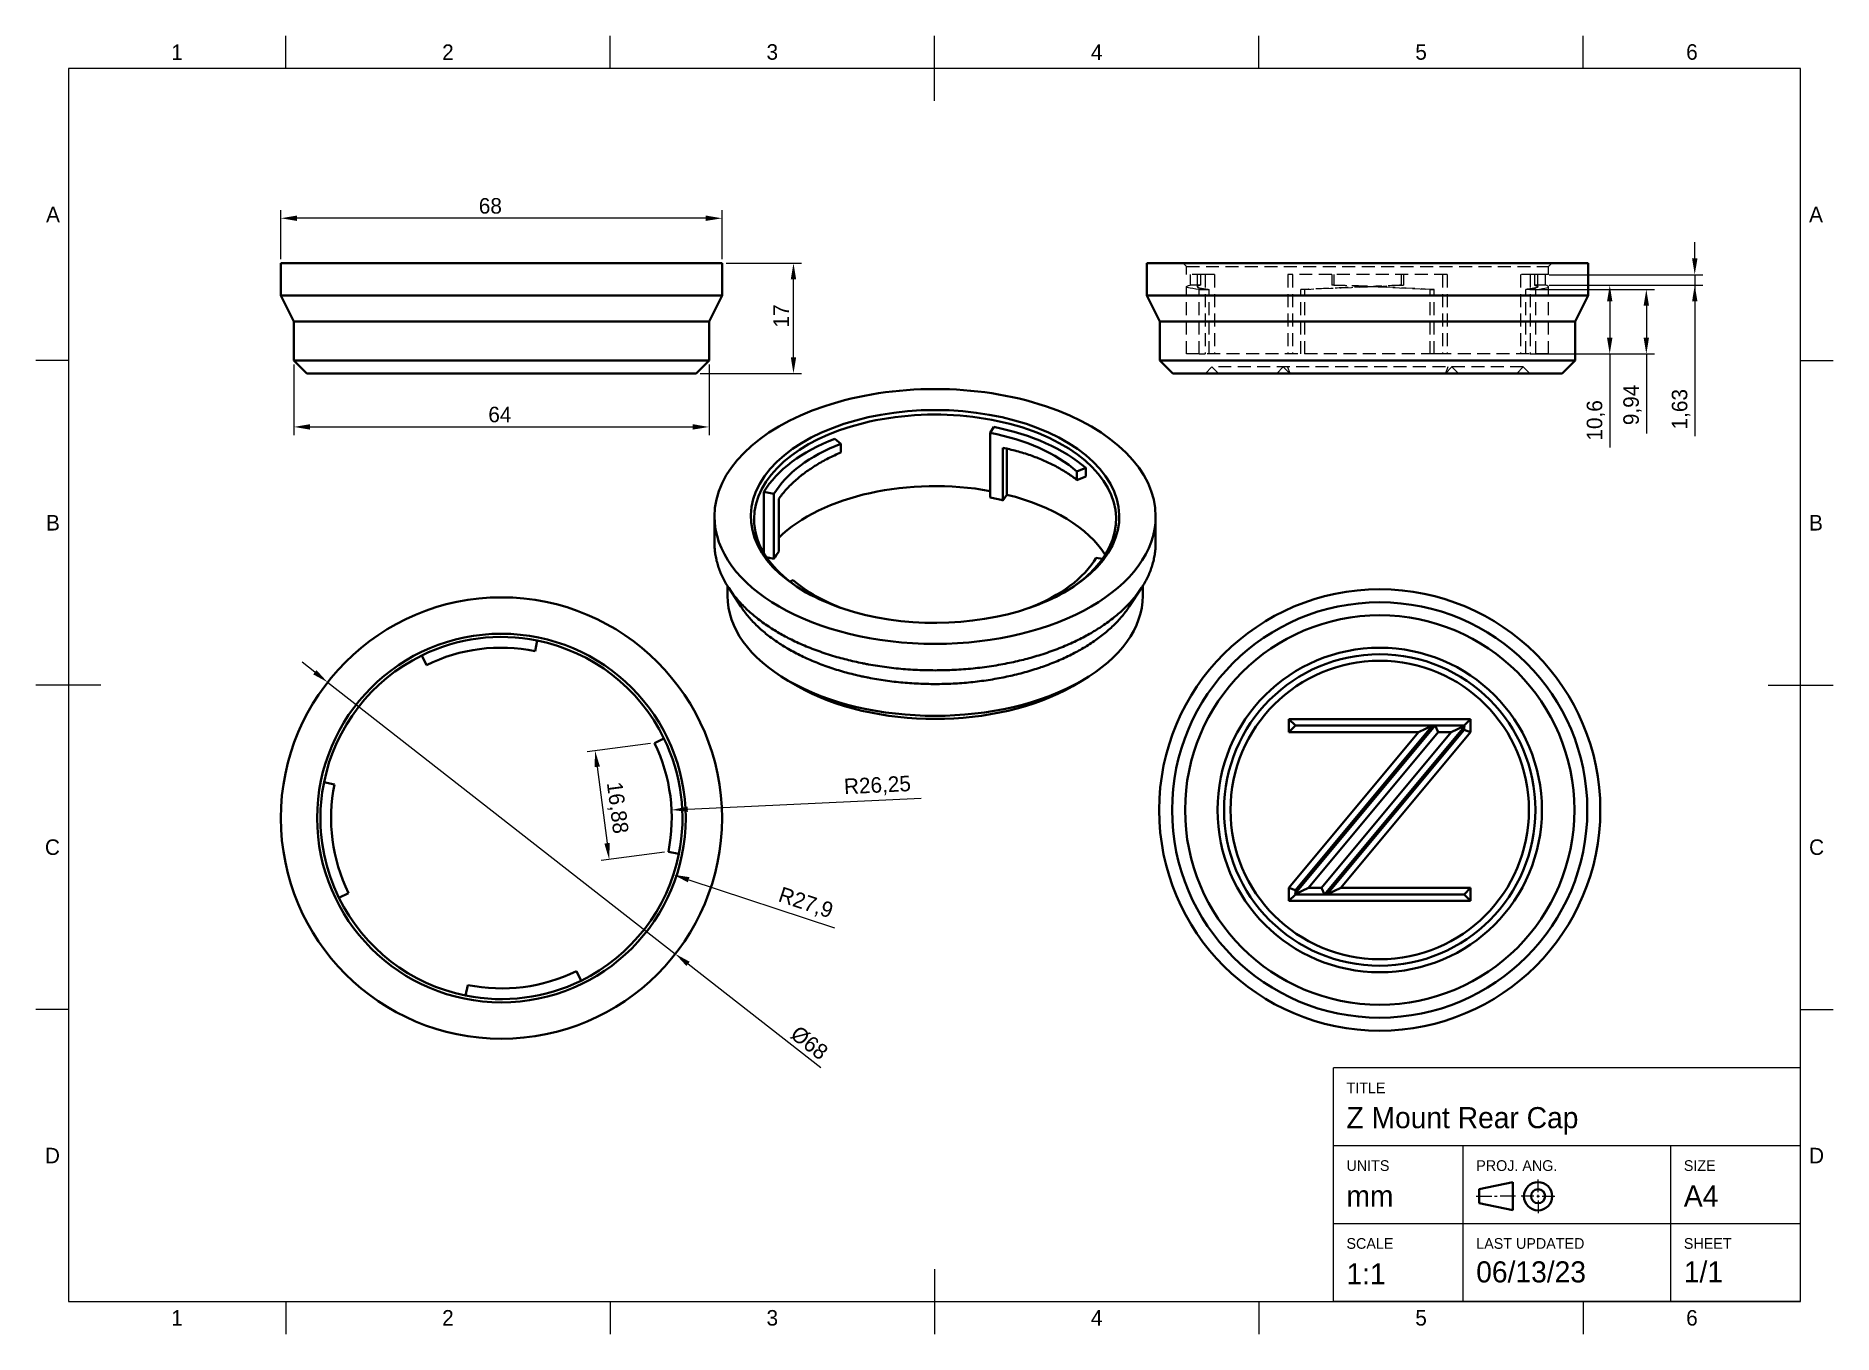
# Model space of a CAD drawing. Header units: millimetres. Extents: x 15 to 292, y 5 to 205.
import ezdxf

# ---------------------------------------------------------------- set-up
doc = ezdxf.new("R2010")
doc.units = ezdxf.units.MM
doc.linetypes.add('DraftedLine', pattern=[3, 2, -1])
for name, color, linetype in [('Annotations', 7, 'Continuous'), ('Border', 7, 'Continuous'), ('Geometries', 7, 'Continuous')]:
    doc.layers.add(name, color=color, linetype=linetype)
doc.styles.add('Shapr0', font='txt', dxfattribs={"height": 2.3925})
doc.styles.add('Shapr1', font='txt', dxfattribs={"height": 2.3925})
doc.styles.add('Shapr2', font='txt', dxfattribs={"height": 2.3925})
doc.styles.add('Shapr3', font='txt', dxfattribs={"height": 2.3925})
doc.styles.add('Shapr4', font='txt', dxfattribs={"height": 2.3925})
doc.dimstyles.new('ISO-25', dxfattribs={"dimtxt": 2.5, "dimasz": 2.5, "dimexe": 1.25, "dimexo": 0.625, "dimtad": 1, "dimtxsty": 'Standard', "dimcen": 2.5, "dimadec": 0, "dimazin": 0, "dimtfac": 1, "dimtmove": 0, "dimatfit": 3, "dimfxl": 1, "dimarcsym": 0})

# ---------------------------------------------------------------- blocks, each defined once
blk = doc.blocks.new('*D2')
at = {"layer": 'Annotations', "color": 0, "linetype": 'Continuous', "lineweight": 15}
for p, q in [((57.98, 106.96), (56.01, 108.5)), ((59.95, 105.43), (113.55, 63.57)), ((115.52, 62.04), (135.97, 46.07))]:
    blk.add_line(p, q, dxfattribs=at)
at = {"layer": 'Annotations', "color": 0}
for points in [[(57.73, 106.64), (58.24, 107.29), (59.95, 105.43)], [(115.77, 62.36), (115.26, 61.71), (113.55, 63.57)]]:
    blk.add_solid(points, dxfattribs=at)
at = {"layer": 'Defpoints', "color": 0}
for p in [(59.95, 105.43), (113.55, 63.57)]:
    blk.add_point(p, dxfattribs=at)
at = {"layer": 'Annotations', "color": 0, "lineweight": 15, "insert": (134.2, 49.85), "char_height": 2.393, "attachment_point": 5, "rotation": 322.0151, "style": 'Shapr4'}
blk.add_mtext('\\A1;%%c68', dxfattribs=at)
blk = doc.blocks.new('*D3')
at = {"layer": 'Annotations', "color": 0, "linetype": 'Continuous', "lineweight": 15}
blk.add_line((115.62, 74.99), (138.11, 67.59), dxfattribs=at)
at = {"layer": 'Annotations', "color": 0}
blk.add_solid([(115.75, 75.39), (115.49, 74.6), (113.25, 75.77)], dxfattribs=at)
at = {"layer": 'Defpoints', "color": 0}
for p in [(86.75, 84.5), (113.25, 75.77)]:
    blk.add_point(p, dxfattribs=at)
at = {"layer": 'Annotations', "color": 0, "lineweight": 15, "insert": (133.62, 71.3), "char_height": 2.393, "attachment_point": 5, "rotation": 341.773, "style": 'Shapr4'}
blk.add_mtext('\\A1;R27,9', dxfattribs=at)
blk = doc.blocks.new('*D4')
at = {"layer": 'Annotations', "color": 0, "linetype": 'Continuous', "lineweight": 15}
blk.add_line((115.47, 85.87), (151.43, 87.58), dxfattribs=at)
at = {"layer": 'Annotations', "color": 0}
blk.add_solid([(115.45, 86.28), (115.49, 85.45), (112.97, 85.75)], dxfattribs=at)
at = {"layer": 'Defpoints', "color": 0}
for p in [(86.75, 84.5), (112.97, 85.75)]:
    blk.add_point(p, dxfattribs=at)
at = {"layer": 'Annotations', "color": 0, "lineweight": 15, "insert": (144.71, 89.39), "char_height": 2.393, "attachment_point": 5, "rotation": 2.7284, "style": 'Shapr4'}
blk.add_mtext('\\A1;R26,25', dxfattribs=at)
blk = doc.blocks.new('*D5')
at = {"layer": 'Annotations', "color": 0, "linetype": 'Continuous', "lineweight": 15}
for p, q in [((109.7, 95.97), (99.95, 94.71)), ((101.51, 92.39), (103.03, 80.61)), ((111.86, 79.23), (102.11, 77.97))]:
    blk.add_line(p, q, dxfattribs=at)
at = {"layer": 'Annotations', "color": 0}
for points in [[(101.93, 92.44), (101.1, 92.34), (101.19, 94.87)], [(102.62, 80.56), (103.45, 80.67), (103.35, 78.13)]]:
    blk.add_solid(points, dxfattribs=at)
at = {"layer": 'Defpoints', "color": 0}
for p in [(110.32, 96.05), (103.35, 78.13), (112.48, 79.31)]:
    blk.add_point(p, dxfattribs=at)
at = {"layer": 'Annotations', "color": 0, "lineweight": 15, "insert": (104.47, 86.06), "char_height": 2.393, "attachment_point": 5, "rotation": 277.3496, "style": 'Shapr4'}
blk.add_mtext('\\A1;16,88', dxfattribs=at)
blk = doc.blocks.new('*D6')
at = {"layer": 'Annotations', "color": 0, "linetype": 'Continuous', "lineweight": 15}
for p, q in [((248.22, 166.6), (258.83, 166.6)), ((257.58, 164.1), (257.58, 158.5)), ((248.78, 156), (258.83, 156)), ((257.58, 156), (257.58, 141.59))]:
    blk.add_line(p, q, dxfattribs=at)
at = {"layer": 'Annotations', "color": 0}
for points in [[(257.99, 164.1), (257.16, 164.1), (257.58, 166.6)], [(257.16, 158.5), (257.99, 158.5), (257.58, 156)]]:
    blk.add_solid(points, dxfattribs=at)
at = {"layer": 'Defpoints', "color": 0}
for p in [(247.6, 166.6), (248.15, 156), (257.58, 156)]:
    blk.add_point(p, dxfattribs=at)
at = {"layer": 'Annotations', "color": 0, "lineweight": 15, "insert": (255.45, 145.77), "char_height": 2.393, "attachment_point": 5, "rotation": 90, "style": 'Shapr3'}
blk.add_mtext('\\A1;10,6', dxfattribs=at)
blk = doc.blocks.new('*D7')
at = {"layer": 'Annotations', "color": 0, "linetype": 'Continuous', "lineweight": 15}
for p, q in [((245.28, 165.94), (264.47, 165.94)), ((263.22, 163.44), (263.22, 158.5)), ((245.28, 156), (264.47, 156)), ((263.22, 156), (263.22, 143.75))]:
    blk.add_line(p, q, dxfattribs=at)
at = {"layer": 'Annotations', "color": 0}
for points in [[(263.63, 163.44), (262.8, 163.44), (263.22, 165.94)], [(262.8, 158.5), (263.63, 158.5), (263.22, 156)]]:
    blk.add_solid(points, dxfattribs=at)
at = {"layer": 'Defpoints', "color": 0}
for p in [(244.66, 165.94), (244.66, 156), (263.22, 156)]:
    blk.add_point(p, dxfattribs=at)
at = {"layer": 'Annotations', "color": 0, "lineweight": 15, "insert": (261.09, 148.15), "char_height": 2.393, "attachment_point": 5, "rotation": 90, "style": 'Shapr3'}
blk.add_mtext('\\A1;9,94', dxfattribs=at)
blk = doc.blocks.new('*D8')
at = {"layer": 'Annotations', "color": 0, "linetype": 'Continuous', "lineweight": 15}
for p, q in [((270.68, 170.72), (270.68, 173.22)), ((248.22, 168.22), (271.93, 168.22)), ((248.22, 166.6), (271.93, 166.6)), ((270.68, 168.22), (270.68, 166.6)), ((270.68, 166.6), (270.68, 143.32)), ((270.68, 164.1), (270.68, 161.6))]:
    blk.add_line(p, q, dxfattribs=at)
at = {"layer": 'Annotations', "color": 0}
for points in [[(270.27, 170.72), (271.1, 170.72), (270.68, 168.22)], [(271.1, 164.1), (270.27, 164.1), (270.68, 166.6)]]:
    blk.add_solid(points, dxfattribs=at)
at = {"layer": 'Defpoints', "color": 0}
for p in [(247.6, 168.22), (247.6, 166.6), (270.68, 166.6)]:
    blk.add_point(p, dxfattribs=at)
at = {"layer": 'Annotations', "color": 0, "lineweight": 15, "insert": (268.56, 147.49), "char_height": 2.393, "attachment_point": 5, "rotation": 90, "style": 'Shapr3'}
blk.add_mtext('\\A1;1,63', dxfattribs=at)
blk = doc.blocks.new('*D9')
at = {"layer": 'Annotations', "color": 0, "linetype": 'Continuous', "lineweight": 15}
for p, q in [((121.38, 170), (133.01, 170)), ((131.76, 155.5), (131.76, 167.5)), ((117.38, 153), (133.01, 153))]:
    blk.add_line(p, q, dxfattribs=at)
at = {"layer": 'Annotations', "color": 0}
for points in [[(132.18, 167.5), (131.35, 167.5), (131.76, 170)], [(131.35, 155.5), (132.18, 155.5), (131.76, 153)]]:
    blk.add_solid(points, dxfattribs=at)
at = {"layer": 'Defpoints', "color": 0}
for p in [(120.75, 170), (131.76, 170), (116.75, 153)]:
    blk.add_point(p, dxfattribs=at)
at = {"layer": 'Annotations', "color": 0, "lineweight": 15, "insert": (129.87, 161.86), "char_height": 2.393, "attachment_point": 5, "rotation": 90, "style": 'Shapr2'}
blk.add_mtext('\\A1;17', dxfattribs=at)
blk = doc.blocks.new('*D10')
at = {"layer": 'Annotations', "color": 0, "linetype": 'Continuous', "lineweight": 15}
for p, q in [((52.75, 170.62), (52.75, 178.16)), ((120.75, 170.62), (120.75, 178.16)), ((118.25, 176.91), (55.25, 176.91))]:
    blk.add_line(p, q, dxfattribs=at)
at = {"layer": 'Annotations', "color": 0}
for points in [[(55.25, 177.33), (55.25, 176.5), (52.75, 176.91)], [(118.25, 176.5), (118.25, 177.33), (120.75, 176.91)]]:
    blk.add_solid(points, dxfattribs=at)
at = {"layer": 'Defpoints', "color": 0}
for p in [(52.75, 176.91), (52.75, 170), (120.75, 170)]:
    blk.add_point(p, dxfattribs=at)
at = {"layer": 'Annotations', "color": 0, "lineweight": 15, "insert": (85.04, 178.81), "char_height": 2.393, "attachment_point": 5, "style": 'Shapr2'}
blk.add_mtext('\\A1;68', dxfattribs=at)
blk = doc.blocks.new('*D11')
at = {"layer": 'Annotations', "color": 0, "linetype": 'Continuous', "lineweight": 15}
for p, q in [((54.75, 154.38), (54.75, 143.51)), ((118.75, 154.38), (118.75, 143.51)), ((57.25, 144.76), (116.25, 144.76))]:
    blk.add_line(p, q, dxfattribs=at)
at = {"layer": 'Annotations', "color": 0}
for points in [[(57.25, 145.18), (57.25, 144.35), (54.75, 144.76)], [(116.25, 144.35), (116.25, 145.18), (118.75, 144.76)]]:
    blk.add_solid(points, dxfattribs=at)
at = {"layer": 'Defpoints', "color": 0}
for p in [(54.75, 155), (118.75, 155), (118.75, 144.76)]:
    blk.add_point(p, dxfattribs=at)
at = {"layer": 'Annotations', "color": 0, "lineweight": 15, "insert": (86.51, 146.66), "char_height": 2.393, "attachment_point": 5, "style": 'Shapr2'}
blk.add_mtext('\\A1;64', dxfattribs=at)
blk = doc.blocks.new('*U12')
at = {"layer": 'Border', "linetype": 'Continuous', "lineweight": 15}
for p, q in [((287, 46), (215, 46)), ((215, 10), (215, 46)), ((287, 10), (287, 46)), ((287, 34), (215, 34)), ((235, 10), (235, 34)), ((267, 10), (267, 34)), ((246.53, 26.88), (246.53, 28.83)), ((237, 26.23), (239.38, 26.23)), ((239.82, 26.23), (240.25, 26.23)), ((243.07, 26.23), (240.68, 26.23)), ((245.88, 26.23), (243.93, 26.23)), ((246.32, 26.23), (246.75, 26.23)), ((246.53, 26.02), (246.53, 26.45)), ((246.53, 25.58), (246.53, 23.63)), ((247.18, 26.23), (249.13, 26.23)), ((287, 22), (215, 22)), ((287, 10), (215, 10))]:
    blk.add_line(p, q, dxfattribs=at)
at = {"layer": 'Border', "linetype": 'Continuous', "lineweight": 40}
for p, q in [((237.43, 27.32), (242.63, 28.4)), ((242.63, 28.4), (242.63, 24.07)), ((237.43, 27.32), (237.43, 25.15)), ((237.43, 25.15), (242.63, 24.07))]:
    blk.add_line(p, q, dxfattribs=at)
for radius in [2.17, 1.08]:
    blk.add_circle((246.53, 26.23), radius, dxfattribs=at)

msp = doc.modelspace()

# ---------------------------------------------------------------- linework, layer by layer
at = {"layer": 'Border', "linetype": 'Continuous', "lineweight": 15}
for p, q in [((53.5, 200), (53.5, 205)), ((103.5, 200), (103.5, 205)), ((153.5, 195), (153.5, 205)), ((203.5, 200), (203.5, 205)), ((253.5, 200), (253.5, 205)), ((287, 200), (20, 200)), ((20, 200), (20, 10)), ((287, 10), (287, 200)), ((20, 155), (15, 155)), ((287, 155), (292, 155)), ((25, 105), (15, 105)), ((282, 105), (292, 105)), ((20, 55), (15, 55)), ((287, 55), (292, 55)), ((153.5, 15), (153.5, 5)), ((20, 10), (287, 10)), ((53.5, 10), (53.5, 5)), ((103.5, 10), (103.5, 5)), ((203.5, 10), (203.5, 5)), ((253.5, 10), (253.5, 5))]:
    msp.add_line(p, q, dxfattribs=at)
at = {"layer": 'Geometries', "linetype": 'Continuous', "lineweight": 40}
for p, q in [((52.75, 165), (52.75, 170)), ((120.75, 170), (52.75, 170)), ((120.75, 165), (120.75, 170)), ((186.25, 165), (186.25, 170)), ((254.25, 170), (186.25, 170)), ((254.25, 165), (254.25, 170)), ((120.75, 165), (52.75, 165)), ((52.75, 165), (54.75, 161)), ((118.75, 161), (120.75, 165)), ((254.25, 165), (186.25, 165)), ((186.25, 165), (188.25, 161)), ((252.25, 161), (254.25, 165)), ((118.75, 161), (54.75, 161)), ((54.75, 161), (54.75, 155)), ((118.75, 161), (118.75, 155)), ((252.25, 161), (188.25, 161)), ((188.25, 161), (188.25, 155)), ((252.25, 161), (252.25, 155)), ((54.75, 155), (56.75, 153)), ((54.75, 155), (118.75, 155)), ((116.75, 153), (56.75, 153)), ((118.75, 155), (116.75, 153)), ((188.25, 155), (190.25, 153)), ((188.25, 155), (252.25, 155)), ((250.25, 153), (190.25, 153)), ((252.25, 155), (250.25, 153)), ((162.092, 143.86), (162.627, 144.761)), ((139.063, 142.145), (138.15, 142.939)), ((139.063, 142.145), (139.063, 140.818)), ((162.092, 143.86), (162.092, 134.882)), ((164.015, 133.449), (164.015, 141.563)), ((164.67, 134.323), (164.67, 141.418)), ((175.454, 137.909), (176.828, 138.436)), ((175.454, 137.909), (175.454, 136.582)), ((175.454, 136.582), (176.828, 137.109)), ((176.828, 138.436), (176.828, 137.109)), ((127.194, 134.74), (127.194, 125.345)), ((128.755, 134.431), (127.194, 134.74)), ((128.755, 134.431), (128.755, 133.859)), ((128.755, 133.859), (128.755, 124.449)), ((129.498, 127.665), (129.498, 133.673)), ((162.092, 134.882), (162.092, 133.878)), ((164.015, 133.449), (164.67, 134.323)), ((119.589, 126.889), (119.589, 130.971)), ((187.589, 126.889), (187.589, 130.971)), ((129.498, 125.559), (129.498, 127.665)), ((127.621, 124.673), (128.755, 124.449)), ((178.424, 124.613), (179.383, 124.423)), ((121.589, 120.256), (121.589, 118.724)), ((121.786, 119.947), (123.657, 117.09)), ((131.725, 121.135), (131.216, 120.939)), ((183.522, 117.09), (185.393, 119.947)), ((185.589, 120.255), (185.589, 118.724)), ((168.116, 116.898), (168.116, 116.882)), ((168.13, 116.886), (168.116, 116.898)), ((91.939, 110.232), (92.265, 111.85)), ((75.202, 108.073), (74.476, 109.555)), ((130.962, 105.66), (132.376, 104.843)), ((137.281, 107.727), (137.28, 107.727)), ((137.355, 107.701), (137.281, 107.727)), ((169.898, 107.727), (169.898, 107.727)), ((176.217, 105.66), (174.803, 104.843)), ((208.125, 99.742), (236.125, 99.742)), ((208.125, 97.742), (208.125, 99.742)), ((208.125, 99.742), (209.125, 98.742)), ((236.125, 99.742), (235.125, 98.742)), ((236.125, 99.742), (236.125, 97.742)), ((208.125, 97.742), (209.125, 98.742)), ((228.125, 97.742), (208.125, 73.742)), ((208.125, 97.742), (228.125, 97.742)), ((209.125, 98.742), (230.26, 98.742)), ((230.26, 98.742), (209.125, 73.38)), ((209.125, 72.904), (230.656, 98.742)), ((211.125, 73.742), (231.125, 97.742)), ((213.125, 73.742), (233.125, 97.742)), ((235.125, 98.58), (213.593, 72.742)), ((213.99, 72.742), (235.125, 98.104)), ((216.125, 73.742), (236.125, 97.742)), ((230.26, 98.742), (228.125, 97.742)), ((230.656, 98.742), (230.26, 98.742)), ((231.125, 97.742), (230.656, 98.742)), ((235.125, 98.742), (230.656, 98.742)), ((231.125, 97.742), (233.125, 97.742)), ((233.125, 97.742), (235.168, 98.699)), ((235.168, 98.699), (235.125, 98.742)), ((235.125, 98.58), (235.168, 98.699)), ((235.125, 98.104), (235.125, 98.58)), ((235.125, 98.104), (236.125, 97.742)), ((110.323, 96.048), (111.805, 96.774)), ((61.018, 89.689), (59.4, 90.015)), ((112.482, 79.311), (114.1, 78.985)), ((63.177, 72.952), (61.695, 72.226)), ((208.125, 71.742), (208.125, 73.742)), ((209.125, 73.38), (208.125, 73.742)), ((208.125, 71.742), (209.125, 72.742)), ((209.081, 72.785), (211.125, 73.742)), ((209.125, 72.904), (209.081, 72.785)), ((209.125, 72.742), (209.081, 72.785)), ((209.125, 73.38), (209.125, 72.904)), ((209.125, 72.742), (213.593, 72.742)), ((213.125, 73.742), (211.125, 73.742)), ((213.593, 72.742), (213.125, 73.742)), ((213.593, 72.742), (213.99, 72.742)), ((213.99, 72.742), (216.125, 73.742)), ((235.125, 72.742), (213.99, 72.742)), ((236.125, 73.742), (216.125, 73.742)), ((236.125, 73.742), (235.125, 72.742)), ((236.125, 71.742), (235.125, 72.742)), ((236.125, 73.742), (236.125, 71.742)), ((236.125, 71.742), (208.125, 71.742)), ((81.235, 57.15), (81.561, 58.768)), ((98.298, 60.927), (99.024, 59.445))]:
    msp.add_line(p, q, dxfattribs=at)
at = {"layer": 'Geometries', "linetype": 'DraftedLine', "lineweight": 15}
for p, q in [((191.85, 170), (192.35, 169.5)), ((192.35, 168.225), (192.35, 169.5)), ((192.35, 169.5), (248.15, 169.5)), ((248.65, 170), (248.15, 169.5)), ((248.15, 168.225), (248.15, 169.5)), ((195.195, 168.225), (192.35, 168.225)), ((192.35, 156), (192.35, 166.371)), ((192.9, 168.225), (192.9, 166.6)), ((194.518, 166.6), (192.9, 166.6)), ((194, 168.225), (194, 166.371)), ((194.518, 168.225), (194.518, 166.6)), ((195.195, 168.225), (195.195, 156)), ((196.677, 168.225), (195.195, 168.225)), ((196.677, 168.225), (196.677, 156)), ((207.976, 168.225), (207.976, 156)), ((208.702, 168.225), (207.976, 168.225)), ((208.702, 168.225), (208.702, 156)), ((214.735, 168.225), (208.702, 168.225)), ((232.524, 168.225), (214.735, 168.225)), ((214.735, 168.225), (214.735, 166.6)), ((215.061, 166.6), (214.735, 166.6)), ((215.061, 168.225), (215.061, 166.6)), ((219.712, 166.472), (220.001, 166.464)), ((219.717, 166.472), (219.713, 166.472)), ((220.009, 166.464), (219.815, 166.469)), ((220.243, 166.458), (220.001, 166.464)), ((220.009, 166.462), (220.001, 166.462)), ((220.001, 166.462), (220.001, 166.462)), ((220.009, 166.464), (220.244, 166.458)), ((220.243, 166.458), (221.145, 166.41)), ((220.244, 166.458), (221.175, 166.412)), ((220.256, 166.371), (220.253, 166.371)), ((220.253, 166.371), (220.254, 166.371)), ((220.254, 166.371), (221.169, 166.409)), ((221.144, 166.41), (220.256, 166.371)), ((221.174, 166.412), (221.144, 166.41)), ((221.145, 166.41), (221.169, 166.409)), ((221.201, 166.41), (221.169, 166.409)), ((221.201, 166.41), (221.175, 166.412)), ((225.439, 168.225), (225.439, 166.6)), ((225.439, 166.6), (225.765, 166.6)), ((225.765, 168.225), (225.765, 166.6)), ((231.798, 168.225), (231.798, 156)), ((232.524, 168.225), (232.524, 156)), ((245.982, 168.225), (243.823, 168.225)), ((243.823, 168.225), (243.823, 156)), ((245.305, 168.225), (245.305, 156)), ((247.6, 168.225), (245.982, 168.225)), ((245.982, 168.225), (245.982, 166.6)), ((247.6, 166.6), (245.982, 166.6)), ((246.5, 166.371), (246.5, 168.225)), ((247.6, 168.225), (247.6, 166.6)), ((248.15, 168.225), (247.6, 168.225)), ((248.15, 156), (248.15, 166.371)), ((194.309, 156), (194.309, 165.937)), ((194.309, 165.937), (195.843, 165.937)), ((195.843, 156), (195.843, 165.937)), ((209.979, 156), (209.979, 165.937)), ((210.587, 165.937), (209.979, 165.937)), ((210.587, 156), (210.587, 165.937)), ((229.913, 165.937), (230.521, 165.937)), ((229.913, 156), (229.913, 165.937)), ((230.521, 156), (230.521, 165.937)), ((246.191, 165.937), (244.657, 165.937)), ((244.657, 156), (244.657, 165.937)), ((246.191, 156), (246.191, 165.937)), ((194.309, 156), (192.35, 156)), ((194.309, 156), (195.195, 156)), ((230.521, 156), (195.195, 156)), ((231.798, 156), (230.521, 156)), ((232.524, 156), (231.798, 156)), ((248.15, 156), (232.524, 156)), ((195.25, 153), (196.25, 154)), ((196.25, 154), (197.25, 153)), ((244.25, 154), (196.25, 154)), ((206.25, 153), (207.25, 154)), ((207.25, 154), (207.293, 153.957)), ((207.412, 154), (207.293, 153.957)), ((207.293, 153.957), (208.25, 153)), ((207.888, 154), (208.25, 153)), ((232.612, 154), (232.25, 153)), ((232.25, 153), (233.25, 154)), ((233.088, 154), (233.207, 153.957)), ((234.25, 153), (233.25, 154)), ((244.25, 154), (243.25, 153)), ((245.25, 153), (244.25, 154))]:
    msp.add_line(p, q, dxfattribs=at)
at = {"layer": 'Geometries', "linetype": 'DraftedLine', "lineweight": 15, "flags": 128}
for points in [[(192.35, 166.371), (192.36, 166.401), (192.448, 166.467), (192.628, 166.534), (192.9, 166.6)], [(194.309, 165.937), (193.761, 166.004), (193.301, 166.07), (192.93, 166.136), (192.649, 166.202), (192.46, 166.269), (192.364, 166.335), (192.35, 166.371)], [(194.518, 166.6), (194.461, 166.587), (194.407, 166.574), (194.357, 166.561), (194.31, 166.548), (194.266, 166.535), (194.226, 166.522), (194.189, 166.509), (194.155, 166.496), (194.123, 166.482), (194.095, 166.469), (194.07, 166.455), (194.049, 166.442), (194.032, 166.428), (194.019, 166.414), (194.009, 166.401), (194.003, 166.387), (194, 166.374), (194, 166.371)], [(194, 166.371), (194.001, 166.36), (194.006, 166.346), (194.015, 166.333), (194.026, 166.32), (194.04, 166.307), (194.058, 166.294), (194.08, 166.281), (194.104, 166.269), (194.132, 166.256), (194.163, 166.243), (194.198, 166.23), (194.236, 166.217), (194.277, 166.204), (194.322, 166.191), (194.37, 166.178), (194.421, 166.165), (194.478, 166.151), (194.539, 166.138), (194.603, 166.124), (194.671, 166.11), (194.743, 166.097), (194.818, 166.083), (194.896, 166.07), (194.979, 166.056), (195.064, 166.042), (195.154, 166.029), (195.246, 166.015), (195.343, 166.002), (195.437, 165.989), (195.534, 165.976), (195.634, 165.963), (195.737, 165.95), (195.843, 165.937)], [(209.979, 165.937), (211.49, 166.004), (213.029, 166.07), (214.592, 166.136), (216.174, 166.202), (217.77, 166.269), (219.374, 166.335), (220.254, 166.371)], [(220.253, 166.371), (219.998, 166.36), (219.688, 166.346), (219.377, 166.333), (219.085, 166.32), (218.792, 166.307), (218.5, 166.294), (218.208, 166.281), (217.917, 166.269), (217.622, 166.256), (217.327, 166.243), (217.033, 166.23), (216.739, 166.217), (216.445, 166.204), (216.152, 166.191), (215.86, 166.178), (215.568, 166.165), (215.263, 166.151), (214.959, 166.138), (214.655, 166.124), (214.352, 166.11), (214.05, 166.097), (213.749, 166.083), (213.448, 166.07), (213.149, 166.056), (212.851, 166.042), (212.553, 166.029), (212.257, 166.015), (211.962, 166.002), (211.685, 165.989), (211.409, 165.976), (211.134, 165.963), (210.86, 165.95), (210.587, 165.937)], [(219.815, 166.469), (218.858, 166.493), (217.476, 166.529), (216.1, 166.564), (214.735, 166.6)], [(215.061, 166.6), (216.776, 166.552), (218.506, 166.505), (219.712, 166.472)], [(219.815, 166.469), (219.814, 166.469), (219.811, 166.469), (219.807, 166.469), (219.803, 166.469), (219.799, 166.469), (219.795, 166.469), (219.792, 166.469), (219.788, 166.47), (219.785, 166.47), (219.782, 166.47), (219.779, 166.47), (219.776, 166.47), (219.773, 166.47), (219.77, 166.47), (219.766, 166.47), (219.763, 166.47), (219.76, 166.47), (219.756, 166.471), (219.752, 166.471), (219.749, 166.471), (219.746, 166.471), (219.743, 166.471), (219.74, 166.471), (219.736, 166.471), (219.732, 166.471), (219.728, 166.472), (219.725, 166.472), (219.721, 166.472), (219.718, 166.472), (219.717, 166.472)], [(220.178, 166.455), (220.178, 166.455), (220.178, 166.456), (220.177, 166.456), (220.176, 166.456), (220.175, 166.456), (220.174, 166.456), (220.173, 166.456), (220.171, 166.456), (220.17, 166.456), (220.169, 166.456), (220.167, 166.456), (220.165, 166.456), (220.163, 166.456), (220.161, 166.456), (220.16, 166.456), (220.158, 166.456), (220.156, 166.456), (220.155, 166.456), (220.153, 166.456), (220.152, 166.456), (220.151, 166.457), (220.149, 166.457), (220.148, 166.457), (220.147, 166.457), (220.146, 166.457), (220.144, 166.457), (220.142, 166.457), (220.14, 166.457), (220.138, 166.457), (220.135, 166.457), (220.133, 166.457), (220.131, 166.457), (220.128, 166.457), (220.125, 166.457), (220.122, 166.458), (220.119, 166.458), (220.116, 166.458), (220.113, 166.458), (220.11, 166.458), (220.107, 166.458), (220.104, 166.458), (220.101, 166.458), (220.098, 166.458), (220.097, 166.458), (220.095, 166.459), (220.093, 166.459), (220.091, 166.459), (220.089, 166.459), (220.086, 166.459), (220.084, 166.459), (220.081, 166.459), (220.078, 166.459), (220.073, 166.459), (220.067, 166.46), (220.062, 166.46), (220.056, 166.46), (220.05, 166.46), (220.048, 166.46), (220.045, 166.46), (220.043, 166.46), (220.04, 166.461), (220.038, 166.461), (220.036, 166.461), (220.034, 166.461), (220.032, 166.461), (220.028, 166.461), (220.024, 166.461), (220.02, 166.461), (220.017, 166.461), (220.014, 166.462), (220.011, 166.462), (220.008, 166.462), (220.004, 166.462), (220, 166.462), (219.996, 166.462), (219.992, 166.462), (219.988, 166.462), (219.984, 166.463), (219.979, 166.463), (219.975, 166.463), (219.97, 166.463), (219.966, 166.463), (219.961, 166.463), (219.955, 166.464), (219.95, 166.464), (219.944, 166.464), (219.939, 166.464), (219.935, 166.464), (219.93, 166.465), (219.926, 166.465), (219.922, 166.465), (219.919, 166.465), (219.915, 166.465), (219.911, 166.465), (219.906, 166.465), (219.901, 166.466), (219.896, 166.466), (219.892, 166.466), (219.888, 166.466), (219.884, 166.466), (219.879, 166.466), (219.874, 166.467), (219.871, 166.467), (219.868, 166.467), (219.865, 166.467), (219.863, 166.467), (219.861, 166.467), (219.859, 166.467), (219.856, 166.467), (219.854, 166.467), (219.852, 166.467), (219.85, 166.467), (219.848, 166.467), (219.845, 166.468), (219.842, 166.468), (219.839, 166.468), (219.836, 166.468), (219.832, 166.468), (219.829, 166.468), (219.826, 166.468), (219.823, 166.468), (219.82, 166.468), (219.817, 166.469), (219.815, 166.469)], [(220.001, 166.462), (220.002, 166.462), (220.002, 166.462), (220.003, 166.462), (220.004, 166.462), (220.005, 166.462), (220.006, 166.462), (220.007, 166.462), (220.008, 166.462), (220.009, 166.462), (220.01, 166.462), (220.011, 166.461), (220.012, 166.461), (220.013, 166.461), (220.014, 166.461), (220.015, 166.461), (220.016, 166.461), (220.017, 166.461), (220.017, 166.461), (220.018, 166.461), (220.019, 166.461), (220.019, 166.461), (220.02, 166.461), (220.02, 166.461), (220.021, 166.461), (220.022, 166.461), (220.022, 166.461), (220.023, 166.461), (220.024, 166.461), (220.025, 166.461), (220.027, 166.461), (220.028, 166.461), (220.029, 166.461), (220.03, 166.461), (220.031, 166.461), (220.031, 166.461), (220.033, 166.461), (220.034, 166.461), (220.035, 166.461), (220.037, 166.461), (220.038, 166.461), (220.039, 166.46), (220.04, 166.46), (220.041, 166.46), (220.042, 166.46), (220.043, 166.46), (220.044, 166.46), (220.046, 166.46), (220.047, 166.46), (220.049, 166.46), (220.051, 166.46), (220.053, 166.46), (220.055, 166.46), (220.057, 166.46), (220.06, 166.46), (220.062, 166.46), (220.065, 166.46), (220.068, 166.459), (220.07, 166.459), (220.072, 166.459), (220.074, 166.459), (220.076, 166.459), (220.078, 166.459), (220.08, 166.459), (220.082, 166.459), (220.084, 166.459), (220.086, 166.459), (220.087, 166.459), (220.088, 166.459), (220.089, 166.459), (220.091, 166.459), (220.092, 166.459), (220.095, 166.459), (220.097, 166.458), (220.1, 166.458), (220.103, 166.458), (220.106, 166.458), (220.109, 166.458), (220.114, 166.458), (220.119, 166.458), (220.123, 166.458), (220.125, 166.457), (220.128, 166.457), (220.13, 166.457), (220.132, 166.457), (220.134, 166.457), (220.136, 166.457), (220.138, 166.457), (220.14, 166.457), (220.141, 166.457), (220.143, 166.457), (220.144, 166.457), (220.145, 166.457), (220.146, 166.457), (220.147, 166.457), (220.148, 166.457), (220.149, 166.457), (220.151, 166.456), (220.154, 166.456), (220.157, 166.456), (220.159, 166.456), (220.161, 166.456), (220.164, 166.456), (220.165, 166.456), (220.166, 166.456), (220.167, 166.456), (220.168, 166.456), (220.169, 166.456), (220.17, 166.456), (220.171, 166.456), (220.171, 166.456), (220.172, 166.456), (220.173, 166.456), (220.174, 166.456), (220.175, 166.456), (220.176, 166.456), (220.177, 166.456), (220.178, 166.456), (220.178, 166.455), (220.178, 166.455), (220.178, 166.455)], [(221.169, 166.409), (221.893, 166.371), (223.535, 166.284), (225.165, 166.197), (226.776, 166.111), (228.36, 166.024), (229.913, 165.937)], [(225.439, 166.6), (225.148, 166.587), (224.856, 166.574), (224.564, 166.561), (224.272, 166.548), (223.979, 166.535), (223.685, 166.522), (223.391, 166.509), (223.097, 166.496), (222.788, 166.482), (222.479, 166.469), (222.169, 166.455), (221.86, 166.442), (221.55, 166.428), (221.24, 166.414), (221.174, 166.412)], [(221.201, 166.41), (222.585, 166.467), (224.181, 166.534), (225.765, 166.6)], [(230.521, 165.937), (229.108, 166.012), (227.671, 166.086), (226.211, 166.16), (224.734, 166.235), (223.245, 166.309), (221.746, 166.383), (221.201, 166.41)], [(246.5, 166.371), (246.499, 166.36), (246.494, 166.346), (246.485, 166.333), (246.474, 166.32), (246.46, 166.307), (246.442, 166.294), (246.42, 166.281), (246.396, 166.269), (246.368, 166.256), (246.337, 166.243), (246.302, 166.23), (246.264, 166.217), (246.223, 166.204), (246.178, 166.191), (246.13, 166.178), (246.079, 166.165), (246.022, 166.151), (245.961, 166.138), (245.897, 166.124), (245.829, 166.11), (245.757, 166.097), (245.682, 166.083), (245.604, 166.07), (245.521, 166.056), (245.436, 166.042), (245.346, 166.029), (245.254, 166.015), (245.157, 166.002), (245.063, 165.989), (244.966, 165.976), (244.866, 165.963), (244.763, 165.95), (244.657, 165.937)], [(245.982, 166.6), (246.039, 166.587), (246.093, 166.574), (246.143, 166.561), (246.19, 166.548), (246.234, 166.535), (246.274, 166.522), (246.311, 166.509), (246.345, 166.496), (246.377, 166.482), (246.405, 166.469), (246.43, 166.455), (246.451, 166.442), (246.468, 166.428), (246.481, 166.414), (246.491, 166.401), (246.497, 166.387), (246.5, 166.374), (246.5, 166.371)], [(246.191, 165.937), (246.739, 166.004), (247.199, 166.07), (247.57, 166.136), (247.851, 166.202), (248.04, 166.269), (248.136, 166.335), (248.15, 166.371)], [(248.15, 166.371), (248.14, 166.401), (248.052, 166.467), (247.872, 166.534), (247.6, 166.6)]]:
    msp.add_lwpolyline(points, dxfattribs=at)
at = {"layer": 'Geometries', "linetype": 'Continuous', "lineweight": 40, "flags": 128}
for points in [[(164.67, 141.419), (164.549, 141.446), (164.283, 141.505), (164.015, 141.563)], [(172.581, 138.492), (172.41, 138.586), (172.192, 138.703), (171.972, 138.818), (171.749, 138.932), (171.524, 139.044), (171.309, 139.148), (171.092, 139.251), (170.872, 139.352), (170.651, 139.452), (170.428, 139.551), (170.199, 139.649), (169.969, 139.746), (169.736, 139.842), (169.501, 139.936), (169.265, 140.028), (169.026, 140.119), (168.785, 140.208), (168.543, 140.296), (168.287, 140.386), (168.028, 140.474), (167.768, 140.561), (167.506, 140.646), (167.242, 140.729), (166.975, 140.81), (166.707, 140.889), (166.438, 140.967), (166.166, 141.042), (165.893, 141.116), (165.618, 141.188), (165.341, 141.258), (165.078, 141.323), (164.815, 141.385), (164.67, 141.419)], [(134.791, 138.574), (134.634, 138.472), (134.421, 138.331), (134.222, 138.197), (134.026, 138.061), (133.832, 137.924), (133.64, 137.785), (133.451, 137.646), (133.263, 137.503), (133.076, 137.36), (132.893, 137.215), (132.712, 137.069), (132.534, 136.922), (132.358, 136.773), (132.185, 136.624), (132.015, 136.473), (131.839, 136.314), (131.667, 136.154), (131.498, 135.992), (131.332, 135.83), (131.169, 135.666), (131.009, 135.501), (130.852, 135.336), (130.699, 135.169), (130.548, 135.001), (130.401, 134.832), (130.257, 134.662), (130.117, 134.491), (129.987, 134.329), (129.86, 134.166), (129.737, 134.003), (129.616, 133.838), (129.498, 133.673)], [(139.063, 140.818), (138.817, 140.712), (138.573, 140.604), (138.331, 140.495), (138.091, 140.384), (137.853, 140.272), (137.616, 140.158), (137.382, 140.043), (137.15, 139.926), (136.909, 139.801), (136.671, 139.676), (136.435, 139.548), (136.201, 139.419), (135.97, 139.288), (135.741, 139.156), (135.514, 139.023), (135.29, 138.887), (135.069, 138.75), (134.85, 138.612), (134.791, 138.574)], [(175.454, 136.582), (175.288, 136.713), (175.12, 136.843), (174.949, 136.972), (174.776, 137.101), (174.599, 137.227), (174.42, 137.353), (174.239, 137.478), (174.054, 137.601), (173.859, 137.729), (173.66, 137.856), (173.458, 137.981), (173.254, 138.105), (173.047, 138.227), (172.837, 138.348), (172.625, 138.468), (172.581, 138.492)], [(121.589, 120.256), (121.575, 120.279), (121.464, 120.461), (121.355, 120.644), (121.24, 120.846), (121.129, 121.049), (121.021, 121.252), (120.917, 121.456), (120.817, 121.661), (120.721, 121.867), (120.628, 122.072), (120.54, 122.279), (120.455, 122.486), (120.375, 122.694), (120.299, 122.898), (120.228, 123.103), (120.16, 123.308), (120.096, 123.514), (120.034, 123.723), (119.977, 123.933), (119.923, 124.144), (119.874, 124.355), (119.828, 124.566), (119.787, 124.773), (119.75, 124.981), (119.717, 125.189), (119.688, 125.398), (119.665, 125.584), (119.645, 125.77), (119.628, 125.956), (119.614, 126.143), (119.603, 126.329), (119.595, 126.515), (119.591, 126.702), (119.589, 126.889)], [(187.589, 126.889), (187.588, 126.695), (187.583, 126.502), (187.574, 126.308), (187.563, 126.115), (187.548, 125.922), (187.53, 125.729), (187.508, 125.536), (187.481, 125.324), (187.45, 125.112), (187.414, 124.9), (187.375, 124.688), (187.332, 124.477), (187.285, 124.266), (187.233, 124.056), (187.178, 123.845), (187.119, 123.635), (187.056, 123.426), (186.99, 123.22), (186.921, 123.015), (186.848, 122.811), (186.77, 122.606), (186.688, 122.399), (186.602, 122.192), (186.512, 121.986), (186.418, 121.78), (186.32, 121.575), (186.22, 121.374), (186.117, 121.174), (186.01, 120.975), (185.899, 120.776), (185.797, 120.599), (185.692, 120.422), (185.589, 120.255)], [(121.786, 119.947), (121.689, 120.097), (121.589, 120.256)], [(129.548, 113.008), (129.312, 113.146), (129.079, 113.284), (128.848, 113.424), (128.619, 113.566), (128.393, 113.708), (128.169, 113.852), (127.948, 113.998), (127.708, 114.159), (127.47, 114.321), (127.236, 114.486), (127.005, 114.651), (126.777, 114.818), (126.552, 114.987), (126.33, 115.157), (126.111, 115.328), (125.896, 115.5), (125.684, 115.674), (125.478, 115.847), (125.276, 116.02), (125.078, 116.195), (124.882, 116.37), (124.686, 116.551), (124.494, 116.732), (124.305, 116.915), (124.12, 117.098), (123.938, 117.283), (123.762, 117.466), (123.59, 117.65), (123.422, 117.835), (123.256, 118.021), (123.112, 118.188), (122.97, 118.355), (122.831, 118.524), (122.695, 118.693), (122.561, 118.863), (122.43, 119.033), (122.302, 119.204), (122.177, 119.377), (122.051, 119.556), (121.927, 119.735), (121.807, 119.916), (121.786, 119.947)], [(185.393, 119.947), (185.359, 119.897), (185.243, 119.723), (185.123, 119.549), (185.001, 119.377), (184.872, 119.198), (184.739, 119.021), (184.603, 118.844), (184.464, 118.668), (184.322, 118.493), (184.178, 118.318), (184.03, 118.145), (183.864, 117.955), (183.695, 117.766), (183.522, 117.578), (183.345, 117.391), (183.165, 117.206), (182.982, 117.021), (182.795, 116.838), (182.604, 116.656), (182.41, 116.475), (182.213, 116.295), (182.016, 116.12), (181.816, 115.946), (181.613, 115.773), (181.406, 115.601), (181.193, 115.428), (180.976, 115.256), (180.756, 115.085), (180.533, 114.916), (180.307, 114.748), (180.081, 114.585), (179.853, 114.422), (179.622, 114.262), (179.388, 114.102), (179.195, 113.974)], [(185.589, 120.255), (185.584, 120.246), (185.473, 120.071), (185.393, 119.947)], [(130.962, 110.559), (130.74, 110.688), (130.52, 110.819), (130.303, 110.95), (130.088, 111.083), (129.875, 111.218), (129.665, 111.353), (129.456, 111.49), (129.23, 111.642), (129.007, 111.795), (128.786, 111.949), (128.568, 112.105), (128.354, 112.262), (128.142, 112.421), (127.933, 112.581), (127.727, 112.742), (127.525, 112.904), (127.325, 113.068), (127.132, 113.23), (126.942, 113.393), (126.755, 113.558), (126.571, 113.723), (126.387, 113.893), (126.206, 114.063), (126.028, 114.235), (125.853, 114.408), (125.682, 114.582), (125.517, 114.754), (125.355, 114.927), (125.196, 115.101), (125.041, 115.276), (124.885, 115.456), (124.733, 115.636), (124.585, 115.818), (124.44, 116), (124.298, 116.183), (124.16, 116.367), (124.025, 116.552), (123.906, 116.721), (123.79, 116.89), (123.676, 117.06), (123.657, 117.09)], [(183.522, 117.09), (183.412, 116.925), (183.285, 116.738), (183.153, 116.552), (183.031, 116.385), (182.906, 116.217), (182.779, 116.051), (182.648, 115.885), (182.515, 115.721), (182.378, 115.556), (182.239, 115.393), (182.083, 115.214), (181.924, 115.036), (181.761, 114.86), (181.595, 114.684), (181.425, 114.509), (181.253, 114.336), (181.077, 114.163), (180.897, 113.992), (180.715, 113.821), (180.53, 113.652), (180.344, 113.487), (180.156, 113.323), (179.964, 113.161), (179.77, 112.999), (179.569, 112.836), (179.365, 112.674), (179.158, 112.513), (178.948, 112.354), (178.735, 112.196), (178.523, 112.042), (178.308, 111.89), (178.09, 111.738), (177.87, 111.589), (177.642, 111.437), (177.412, 111.287), (177.178, 111.138), (176.942, 110.991), (176.703, 110.845), (176.461, 110.701), (176.217, 110.559), (175.993, 110.431), (175.767, 110.304), (175.538, 110.178), (175.308, 110.054), (175.075, 109.931), (174.84, 109.81), (174.604, 109.689), (174.341, 109.559), (174.076, 109.43), (173.808, 109.302), (173.538, 109.177), (173.266, 109.053), (172.991, 108.931), (172.714, 108.81), (172.435, 108.691), (172.154, 108.574), (171.87, 108.459), (171.59, 108.347), (171.307, 108.238), (171.022, 108.13), (170.736, 108.023), (170.442, 107.917), (170.146, 107.813), (169.898, 107.727)], [(179.195, 113.974), (179.176, 113.961), (178.962, 113.822), (178.746, 113.683), (178.527, 113.546), (178.307, 113.409), (178.084, 113.274), (177.858, 113.141), (177.631, 113.008), (177.393, 112.872), (177.153, 112.737), (176.91, 112.604), (176.665, 112.472), (176.418, 112.341), (176.169, 112.212), (175.917, 112.085), (175.638, 111.946), (175.356, 111.809), (175.072, 111.673), (174.785, 111.54), (174.496, 111.408), (174.204, 111.278), (173.91, 111.15), (173.613, 111.024), (173.314, 110.9), (173.013, 110.777), (172.715, 110.659), (172.414, 110.542), (172.112, 110.427), (171.807, 110.314), (171.495, 110.201), (171.181, 110.09), (170.865, 109.981), (170.546, 109.874), (170.226, 109.769), (169.909, 109.668), (169.591, 109.569), (169.271, 109.471), (168.949, 109.376), (168.66, 109.292), (168.37, 109.21), (168.078, 109.13), (167.785, 109.051), (167.491, 108.974), (167.195, 108.899), (166.898, 108.825), (166.601, 108.753), (166.29, 108.68), (165.979, 108.608), (165.667, 108.539), (165.353, 108.471), (165.038, 108.405), (164.722, 108.341), (164.405, 108.278), (164.055, 108.212), (163.704, 108.147), (163.352, 108.085), (162.998, 108.025), (162.643, 107.967), (162.288, 107.912), (161.931, 107.859), (161.573, 107.808), (161.215, 107.759), (160.855, 107.712), (160.501, 107.669), (160.147, 107.627), (159.791, 107.588), (159.435, 107.551), (159.072, 107.516), (158.708, 107.482), (158.343, 107.451), (157.978, 107.423), (157.612, 107.397), (157.253, 107.373), (156.893, 107.352), (156.532, 107.332), (156.172, 107.315), (155.849, 107.302), (155.527, 107.291), (155.204, 107.281), (154.881, 107.273), (154.559, 107.267), (154.236, 107.262), (153.912, 107.26), (153.589, 107.259), (153.254, 107.26), (152.919, 107.262), (152.585, 107.267), (152.25, 107.274), (151.915, 107.282), (151.581, 107.293), (151.246, 107.305), (150.879, 107.321), (150.512, 107.339), (150.145, 107.36), (149.779, 107.382), (149.413, 107.407), (149.047, 107.435), (148.682, 107.464), (148.318, 107.496), (147.954, 107.53), (147.591, 107.566), (147.236, 107.604), (146.88, 107.645), (146.526, 107.687), (146.172, 107.731), (145.813, 107.779), (145.455, 107.829), (145.098, 107.881), (144.741, 107.935), (144.386, 107.991), (144.038, 108.049), (143.692, 108.109), (143.346, 108.171), (143.164, 108.204)], [(142.509, 108.33), (142.389, 108.354), (142.085, 108.417), (141.781, 108.48), (141.479, 108.546), (141.177, 108.613), (140.877, 108.682), (140.578, 108.753), (140.269, 108.828), (139.962, 108.904), (139.655, 108.983), (139.351, 109.063), (139.047, 109.145), (138.745, 109.228), (138.444, 109.314), (138.115, 109.409), (137.788, 109.507), (137.463, 109.607), (137.14, 109.709), (136.818, 109.813), (136.498, 109.919), (136.181, 110.027), (135.865, 110.137), (135.552, 110.249), (135.241, 110.362), (134.937, 110.476), (134.636, 110.592), (134.336, 110.709), (134.039, 110.828), (133.739, 110.952), (133.441, 111.077), (133.145, 111.204), (132.852, 111.333), (132.561, 111.463), (132.278, 111.593), (131.997, 111.725), (131.719, 111.859), (131.443, 111.994), (131.199, 112.116), (130.957, 112.24), (130.717, 112.364), (130.479, 112.491), (130.243, 112.618), (130.009, 112.747), (129.777, 112.877), (129.548, 113.008)], [(137.28, 107.727), (137.205, 107.753), (136.908, 107.856), (136.613, 107.961), (136.32, 108.069), (136.034, 108.176), (135.751, 108.284), (135.469, 108.395), (135.189, 108.507), (134.907, 108.623), (134.626, 108.741), (134.348, 108.86), (134.072, 108.982), (133.798, 109.105), (133.532, 109.227), (133.267, 109.351), (133.006, 109.477), (132.746, 109.604), (132.483, 109.736), (132.223, 109.869), (131.966, 110.004), (131.711, 110.14), (131.459, 110.278), (131.209, 110.418), (130.962, 110.559)], [(143.164, 108.204), (143.002, 108.235), (142.695, 108.294), (142.509, 108.33)], [(142.509, 106.29), (142.313, 106.332), (141.988, 106.404), (141.665, 106.478), (141.343, 106.554), (141.053, 106.624), (140.763, 106.696), (140.475, 106.77), (140.188, 106.845), (139.903, 106.923), (139.618, 107.001), (139.335, 107.081), (139.026, 107.172), (138.718, 107.264), (138.412, 107.358), (138.107, 107.454), (137.805, 107.551), (137.504, 107.651), (137.355, 107.701)], [(143.164, 106.155), (142.966, 106.195), (142.639, 106.263), (142.509, 106.29)], [(169.822, 107.701), (169.549, 107.609), (169.247, 107.51), (168.949, 107.415), (168.65, 107.321), (168.348, 107.23), (168.045, 107.14), (167.734, 107.05), (167.422, 106.963), (167.108, 106.877), (166.792, 106.793), (166.474, 106.711), (166.156, 106.631), (165.835, 106.554), (165.543, 106.485), (165.25, 106.418), (164.956, 106.352), (164.661, 106.288), (164.365, 106.226), (164.067, 106.166), (163.769, 106.107), (163.439, 106.044), (163.109, 105.984), (162.777, 105.925), (162.445, 105.869), (162.111, 105.814), (161.776, 105.762), (161.44, 105.712), (161.104, 105.664), (160.766, 105.618), (160.428, 105.574), (160.095, 105.533), (159.761, 105.494), (159.426, 105.457), (159.091, 105.422), (158.749, 105.389), (158.407, 105.358), (158.063, 105.329), (157.72, 105.302), (157.376, 105.277), (157.037, 105.255), (156.698, 105.235), (156.359, 105.217), (156.02, 105.201), (155.673, 105.187), (155.326, 105.175), (154.979, 105.165), (154.632, 105.157), (154.284, 105.152), (153.937, 105.148), (153.589, 105.147), (153.274, 105.148), (152.959, 105.151), (152.644, 105.155), (152.329, 105.162), (152.014, 105.17), (151.699, 105.18), (151.384, 105.191), (151.038, 105.206), (150.693, 105.223), (150.348, 105.242), (150.003, 105.264), (149.658, 105.287), (149.315, 105.313), (148.971, 105.341), (148.628, 105.371), (148.286, 105.403), (147.944, 105.437), (147.609, 105.473), (147.275, 105.511), (146.942, 105.55), (146.609, 105.592), (146.271, 105.637), (145.934, 105.684), (145.597, 105.733), (145.262, 105.784), (144.928, 105.837), (144.6, 105.891), (144.274, 105.948), (143.949, 106.006), (143.624, 106.066), (143.295, 106.13), (143.164, 106.155)], [(169.898, 107.727), (169.848, 107.71), (169.822, 107.701)]]:
    msp.add_lwpolyline(points, dxfattribs=at)
at = {"layer": 'Geometries', "linetype": 'Continuous', "lineweight": 40}
for centre, radius in [((222.125, 85.742), 34), ((86.75, 84.5), 34), ((222.125, 85.742), 32), ((222.125, 85.742), 30), ((86.75, 84.5), 28.4), ((222.125, 85.742), 25), ((222.125, 85.742), 24), ((222.125, 85.742), 23)]:
    msp.add_circle(centre, radius, dxfattribs=at)
for radius, start, end in [(27.9, 78.59961, 116.09961), (27.9, 26.09961, 78.59961), (27.9, 116.09961, 168.59961), (26.25, 78.59961, 116.09961), (26.25, 348.59961, 26.09961), (27.9, 348.59961, 26.09961), (27.9, 168.59961, 177.14187), (26.25, 168.59961, 206.09961), (27.9, 177.14187, 206.09961), (27.9, 296.09961, 348.59961), (27.9, 206.09961, 258.59961), (27.9, 258.59961, 296.09961), (26.25, 258.59961, 296.09961)]:
    msp.add_arc((86.75, 84.5), radius, start, end, dxfattribs=at)
for centre, major_axis, start_param, end_param in [((153.589, 130.971), (34, 0), 0, 3.1415927), ((153.589, 130.971), (28.4, 0), 5.4889451, 10.2190181), ((153.589, 130.563), (-27.9, 0), 2.7923903, 6.2831853), ((153.589, 129.522), (27.9, 0), 0.5864239, 1.2409224), ((153.589, 129.522), (27.9, 0), 2.1572202, 2.8117187), ((153.589, 129.522), (-26.25, 0), 5.2988129, 5.9533113), ((153.589, 129.522), (-26.25, 0), 3.7280165, 4.382515), ((153.589, 119.54), (27.9, 0), 1.2611025, 2.612918), ((153.589, 119.54), (26.25, 0), 1.1623825, 1.2409224), ((153.589, 119.54), (27.9, 0), 0.3492024, 1.1623825), ((153.589, 130.971), (34, 0), 3.1415927, 6.2831853), ((153.589, 130.563), (-27.9, 0), 0, 0.329874), ((153.589, 130.563), (-27.9, 0), 0.329874, 0.3742964), ((153.589, 130.563), (-27.9, 0), 0.3742964, 0.6402802), ((153.589, 119.54), (26.25, 0), 2.7331789, 2.8117187), ((153.589, 130.563), (-27.9, 0), 2.750537, 2.7923903), ((153.589, 129.522), (-26.25, 0), 2.1572202, 2.8117187), ((153.589, 130.563), (-27.9, 0), 2.3651154, 2.750537), ((153.589, 130.563), (-27.9, 0), 0.6402802, 0.7764773), ((153.589, 129.522), (-26.25, 0), 0.5864239, 1.0042454), ((153.589, 130.971), (28.4, 0), 3.9358328, 4.1932961), ((153.589, 130.971), (28.4, 0), 5.2498805, 5.4889451), ((153.589, 118.724), (-32, 0), 0, 0.7853982), ((153.589, 130.971), (28.4, 0), 4.1932961, 5.2493095), ((153.589, 130.971), (28.4, 0), 5.2493095, 5.2498805), ((153.589, 118.724), (-32, 0), 2.3561945, 3.1415927), ((153.589, 118.724), (-32, 0), 0.7853982, 2.3561945), ((153.589, 117.091), (30, 0), 3.9269908, 5.4977871)]:
    msp.add_ellipse(centre, major_axis=major_axis, ratio=0.5773503, start_param=start_param, end_param=end_param, dxfattribs=at)

# ---------------------------------------------------------------- block references
msp.add_blockref('*U12', (0, 0))

# ---------------------------------------------------------------- texts
at = {"layer": 'Border', "linetype": 'Continuous', "lineweight": 15, "char_height": 2.393, "width": 2.3925, "style": 'Shapr0'}
for s, insert, attachment_point in [('1', (36.75, 201.304), 8), ('2', (78.5, 201.304), 8), ('3', (128.5, 201.304), 8), ('4', (178.5, 201.304), 8), ('5', (228.5, 201.304), 8), ('6', (270.25, 201.304), 8), ('A', (18.696, 177.5), 6), ('A', (288.304, 177.5), 4), ('B', (18.696, 130), 6), ('B', (288.304, 130), 4), ('C', (18.696, 80), 6), ('C', (288.304, 80), 4), ('D', (18.696, 32.5), 6), ('D', (288.304, 32.5), 4), ('1', (36.75, 8.696), 2), ('2', (78.5, 8.696), 2), ('3', (128.5, 8.696), 2), ('4', (178.5, 8.696), 2), ('5', (228.5, 8.696), 2), ('6', (270.25, 8.696), 2)]:
    msp.add_mtext(s, dxfattribs=dict(at, insert=insert, attachment_point=attachment_point))
at = {"layer": 'Border', "linetype": 'Continuous', "lineweight": 15, "attachment_point": 1, "style": 'Shapr1'}
for s, insert, char_height in [('TITLE', (217, 43.75), 1.65), ('Z Mount Rear Cap', (217, 39.965), 3.25), ('UNITS', (217, 31.783), 1.65), ('PROJ. ANG.', (237, 31.783), 1.65), ('SIZE', (269, 31.783), 1.65), ('A4', (269, 27.9), 3.25), ('mm', (217, 27.9), 3.25), ('SCALE', (217, 19.783), 1.65), ('LAST UPDATED', (237, 19.783), 1.65), ('SHEET', (269, 19.783), 1.65), ('1:1', (217, 15.9), 3.25), ('06/13/23', (237, 16.204), 3.25), ('1/1', (269, 16.204), 3.25)]:
    msp.add_mtext(s, dxfattribs=dict(at, insert=insert, char_height=char_height))

# ---------------------------------------------------------------- dimensions: what is measured, and where the dimension line sits
at = {"layer": 'Annotations', "linetype": 'Continuous', "lineweight": 15}
for base, p1, p2, picture, middle in [((52.75, 176.913), (120.75, 170), (52.75, 170), '*D10', (85.036, 176.913)), ((118.75, 144.762), (54.75, 155), (118.75, 155), '*D11', (86.509, 144.762))]:
    dim = msp.add_linear_dim(base=base, p1=p1, p2=p2, dimstyle='ISO-25', override={"dimscale": 1, "dimgap": 0.7, "dimdec": 2, "dimlfac": 1, "dimrnd": 0.01, "dimzin": 8, "dimdsep": 44, "dimtxsty": 'Shapr2', "dimse1": 0, "dimse2": 0, "dimadec": 2, "dimtol": 0, "dimlim": 0, "dimtp": 0, "dimtm": 0, "dimtfac": 0.6, "dimtdec": 8, "dimfrac": 2, "dimtolj": 1, "dimlwd": 15, "dimlwe": 15}, dxfattribs=at)
    dim.commit()
    dim.dimension.update_dxf_attribs({"geometry": picture, "text_midpoint": middle, "dimtype": 160})
for base, p1, p2, angle, override, picture, middle, dimtype in [((270.6847, 166.5999), (247.5995, 168.225), (247.5995, 166.5999), 90, {"dimscale": 1, "dimgap": 0.7, "dimdec": 2, "dimlfac": 1, "dimrnd": 0.01, "dimzin": 8, "dimdsep": 44, "dimtxsty": 'Shapr3', "dimse1": 0, "dimse2": 0, "dimadec": 2, "dimtol": 0, "dimlim": 0, "dimtp": 0, "dimtm": 0, "dimtfac": 0.6, "dimtdec": 8, "dimfrac": 2, "dimtolj": 1, "dimlwd": 15, "dimlwe": 15}, '*D8', (270.6847, 147.4937), 160), ((131.762, 170), (116.75, 153), (120.75, 170), 270, {"dimscale": 1, "dimgap": 0.7, "dimdec": 2, "dimlfac": 1, "dimrnd": 0.01, "dimzin": 8, "dimdsep": 44, "dimtxsty": 'Shapr2', "dimse1": 0, "dimse2": 0, "dimadec": 2, "dimtol": 0, "dimlim": 0, "dimtp": 0, "dimtm": 0, "dimtfac": 0.6, "dimtdec": 8, "dimfrac": 2, "dimtolj": 1, "dimlwd": 15, "dimlwe": 15}, '*D9', (131.762, 161.861), 160), ((257.576, 156), (247.6, 166.6), (248.15, 156), 270, {"dimscale": 1, "dimgap": 0.7, "dimdec": 2, "dimlfac": 1, "dimrnd": 0.01, "dimzin": 8, "dimdsep": 44, "dimtxsty": 'Shapr3', "dimse1": 0, "dimse2": 0, "dimadec": 2, "dimtol": 0, "dimlim": 0, "dimtp": 0, "dimtm": 0, "dimtfac": 0.6, "dimtdec": 8, "dimfrac": 2, "dimtolj": 1, "dimlwd": 15, "dimlwe": 15}, '*D6', (257.576, 145.765), 160), ((263.218, 156), (244.657, 165.937), (244.657, 156), 90, {"dimscale": 1, "dimgap": 0.7, "dimdec": 2, "dimlfac": 1, "dimrnd": 0.01, "dimzin": 8, "dimdsep": 44, "dimtxsty": 'Shapr3', "dimse1": 0, "dimse2": 0, "dimadec": 2, "dimtol": 0, "dimlim": 0, "dimtp": 0, "dimtm": 0, "dimtfac": 0.6, "dimtdec": 8, "dimfrac": 2, "dimtolj": 1, "dimlwd": 15, "dimlwe": 15}, '*D7', (263.218, 148.149), 160), ((103.352, 78.134), (110.323, 96.048), (112.482, 79.311), 277.34961, {"dimscale": 1, "dimgap": 0.7, "dimdec": 2, "dimlfac": 1, "dimrnd": 0.01, "dimzin": 8, "dimdsep": 44, "dimtxsty": 'Shapr4', "dimadec": 2, "dimtol": 0, "dimlim": 0, "dimtp": 0, "dimtm": 0, "dimtfac": 0.6, "dimtdec": 8, "dimfrac": 2, "dimtolj": 1, "dimlwd": 15, "dimlwe": 15}, '*D5', (102.364, 85.791), 161)]:
    dim = msp.add_linear_dim(base=base, p1=p1, p2=p2, angle=angle, dimstyle='ISO-25', override=override, dxfattribs=at)
    dim.commit()
    dim.dimension.update_dxf_attribs({"geometry": picture, "text_midpoint": middle, "dimtype": dimtype})
dim = msp.add_diameter_dim_2p(p1=(59.952, 105.425), p2=(113.548, 63.575), dimstyle='ISO-25', override={"dimscale": 1, "dimgap": 0.7, "dimdec": 2, "dimlfac": 1, "dimrnd": 0.01, "dimzin": 8, "dimdsep": 44, "dimtxsty": 'Shapr4', "dimcen": 2.5, "dimadec": 2, "dimtol": 0, "dimlim": 0, "dimtp": 0, "dimtm": 0, "dimtfac": 0.6, "dimtdec": 8, "dimtofl": 1, "dimfrac": 2, "dimtolj": 1, "dimlwd": 15, "dimlwe": 15}, dxfattribs=at)
dim.commit()
dim.dimension.update_dxf_attribs({"geometry": '*D2', "text_midpoint": (133.035, 48.358), "dimtype": 163})
for mpoint, picture, middle in [((112.97, 85.75), '*D4', (144.81, 87.267)), ((113.25, 75.773), '*D3', (132.951, 69.286))]:
    dim = msp.add_radius_dim(center=(86.75, 84.5), mpoint=mpoint, dimstyle='ISO-25', override={"dimscale": 1, "dimgap": 0.7, "dimdec": 2, "dimlfac": 1, "dimrnd": 0.01, "dimzin": 8, "dimdsep": 44, "dimtxsty": 'Shapr4', "dimcen": 0, "dimadec": 2, "dimtol": 0, "dimlim": 0, "dimtp": 0, "dimtm": 0, "dimtfac": 0.6, "dimtdec": 8, "dimtofl": 0, "dimfrac": 2, "dimtolj": 1, "dimlwd": 15, "dimlwe": 15}, dxfattribs=at)
    dim.commit()
    dim.dimension.update_dxf_attribs({"geometry": picture, "text_midpoint": middle, "dimtype": 164})

doc.saveas('drawing.dxf')
